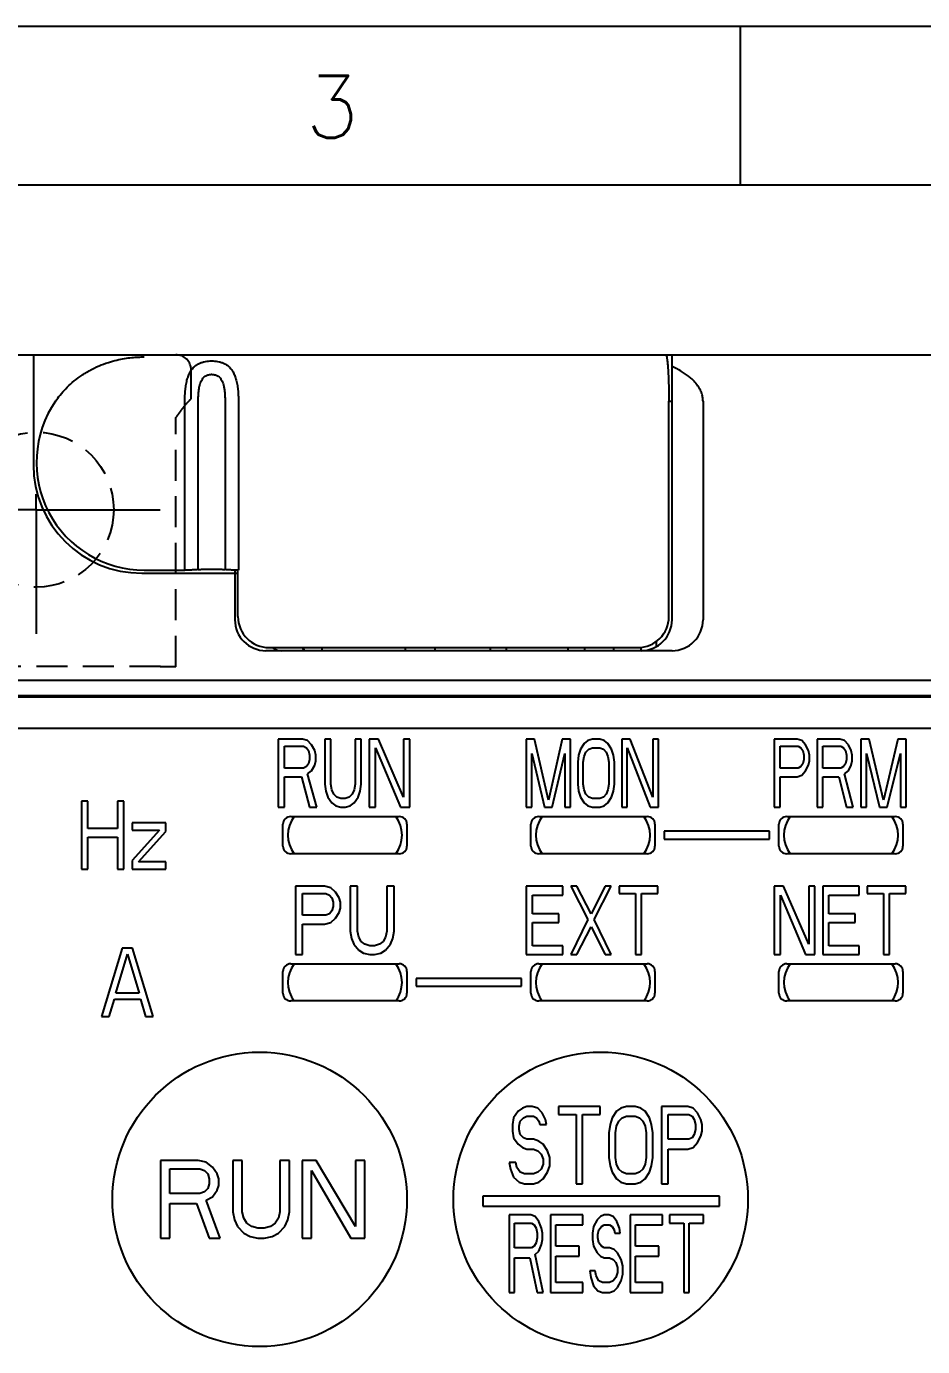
# Model space of a CAD drawing. Header units: millimetres. Extents: x -945625 to 316, y 6 to 533140.
# Drawn here: x -945551.72 to -945522.81, y 532826.52 to 532869.11 of the extents above; entities that cross this region are included whole.
import ezdxf

# ---------------------------------------------------------------- set-up
doc = ezdxf.new("R2010")
doc.units = ezdxf.units.MM
doc.header["$LTSCALE"] = 4
doc.linetypes.add('DASHED', pattern=[0.75, 0.5, -0.25])
doc.linetypes.add('HIDDEN', pattern=[0.375, 0.25, -0.125])
for name, color, linetype in [('10', 4, 'Continuous'), ('11', 7, 'Continuous'), ('12', 3, 'Continuous')]:
    doc.layers.add(name, color=color, linetype=linetype)
doc.styles.get("Standard").update_dxf_attribs({"font": 'simplex.shx', "height": 2, "bigfont": '@extfont2.shx'})

# ---------------------------------------------------------------- blocks, each defined once
blk = doc.blocks.new('KHUNG')
for p, q in [((297, 0), (0, 0)), ((82.595, 0), (82.595, -5.125)), ((297, -5.125), (0, -5.125))]:
    blk.add_line(p, q)
at = {"insert": (68.575, -1.592), "char_height": 2, "attachment_point": 1}
blk.add_mtext_dynamic_manual_height_columns('3', width=5.67685, gutter_width=10, heights=[0], dxfattribs=at)

msp = doc.modelspace()

# ---------------------------------------------------------------- linework, layer by layer
at = {"layer": '10'}
for p, q in [((-945583.946, 532858.518), (-945518.946, 532858.518)), ((-945551.496, 532858.518), (-945551.496, 532854.968)), ((-945530.896, 532849.968), (-945530.896, 532858.518)), ((-945546.612, 532851.568), (-945546.612, 532857.018)), ((-945546.179, 532851.586), (-945546.179, 532857.018)), ((-945545.313, 532857.018), (-945545.313, 532851.586)), ((-945544.88, 532857.018), (-945544.88, 532851.568)), ((-945530.996, 532850.068), (-945530.996, 532857.018)), ((-945530.996, 532857.018), (-945530.896, 532857.018)), ((-945529.896, 532857.018), (-945529.896, 532849.968)), ((-945547.996, 532851.468), (-945544.896, 532851.468)), ((-945547.921, 532851.568), (-945546.612, 532851.568)), ((-945544.996, 532851.569), (-945544.996, 532849.968)), ((-945544.896, 532850.068), (-945544.896, 532851.568)), ((-945531.396, 532849.102), (-945531.396, 532849.268)), ((-945530.896, 532848.968), (-945543.996, 532848.968)), ((-945543.896, 532849.068), (-945531.996, 532849.068)), ((-945542.196, 532849.068), (-945542.196, 532848.968)), ((-945539.496, 532848.968), (-945539.496, 532849.068)), ((-945538.546, 532849.068), (-945538.546, 532848.968)), ((-945536.746, 532848.968), (-945536.746, 532849.068)), ((-945536.246, 532849.068), (-945536.246, 532848.968)), ((-945534.246, 532848.968), (-945534.246, 532849.068)), ((-945533.721, 532849.068), (-945533.721, 532848.968)), ((-945532.771, 532848.968), (-945532.771, 532849.068)), ((-945531.896, 532848.968), (-945531.896, 532849.074))]:
    msp.add_line(p, q, dxfattribs=at)
for centre, radius, start, end in [((-945547.921, 532855.043), 3.475, 145.3651, 270), ((-945547.996, 532854.968), 3.5, 180, 270), ((-945543.996, 532849.968), 1, 180, 270), ((-945543.896, 532850.068), 1, 180, 270), ((-945531.996, 532850.068), 1, 270, 0), ((-945531.896, 532849.968), 1, 270, 0), ((-945530.896, 532849.968), 1, 270, 0), ((-945543.496, 532849.468), 0.5, 233.1521, 270)]:
    msp.add_arc(centre, radius, start, end, dxfattribs=at)
for points, start_tangent, end_tangent in [([(-945531.101, 532858.518), (-945531.087, 532858.505), (-945531.074, 532858.467), (-945531.061, 532858.404), (-945531.048, 532858.317), (-945531.037, 532858.208), (-945531.027, 532858.078), (-945531.018, 532857.931), (-945531.01, 532857.768), (-945531.004, 532857.592), (-945530.999, 532857.406), (-945530.997, 532857.214), (-945530.996, 532857.018)], (1, 0), (0, -1)), ([(-945550.78, 532857.018), (-945550.632, 532857.216), (-945550.454, 532857.417), (-945550.242, 532857.618), (-945549.99, 532857.815), (-945549.694, 532858.002), (-945549.379, 532858.157), (-945549.078, 532858.27), (-945548.805, 532858.346), (-945548.554, 532858.396), (-945548.323, 532858.426), (-945548.111, 532858.441), (-945547.921, 532858.446)], (0.568345, 0.82279), (1, 0)), ([(-945546.612, 532857.018), (-945546.607, 532857.212), (-945546.592, 532857.397), (-945546.567, 532857.571), (-945546.531, 532857.731), (-945546.481, 532857.872), (-945546.419, 532857.993), (-945546.345, 532858.09), (-945546.263, 532858.166), (-945546.174, 532858.222), (-945546.082, 532858.263), (-945545.987, 532858.291), (-945545.891, 532858.308), (-945545.794, 532858.316), (-945545.697, 532858.316), (-945545.6, 532858.308), (-945545.504, 532858.291), (-945545.409, 532858.263), (-945545.317, 532858.222), (-945545.228, 532858.165), (-945545.146, 532858.09), (-945545.073, 532857.992), (-945545.011, 532857.873), (-945544.961, 532857.731), (-945544.924, 532857.571), (-945544.899, 532857.396), (-945544.885, 532857.211), (-945544.88, 532857.018)], (-0.000039, 1), (-0.000039, -1)), ([(-945529.896, 532857.018), (-945529.899, 532857.087), (-945529.909, 532857.156), (-945529.925, 532857.227), (-945529.949, 532857.299), (-945529.981, 532857.372), (-945530.021, 532857.448), (-945530.072, 532857.525), (-945530.136, 532857.606), (-945530.214, 532857.691), (-945530.31, 532857.779), (-945530.424, 532857.868), (-945530.556, 532857.957), (-945530.711, 532858.046), (-945530.896, 532858.136)], (0, 1), (-0.912871, 0.408248)), ([(-945546.179, 532857.018), (-945546.176, 532857.147), (-945546.169, 532857.271), (-945546.157, 532857.387), (-945546.138, 532857.493), (-945546.114, 532857.587), (-945546.082, 532857.668), (-945546.046, 532857.733), (-945546.004, 532857.783), (-945545.96, 532857.821), (-945545.914, 532857.848), (-945545.866, 532857.867), (-945545.818, 532857.878), (-945545.77, 532857.884), (-945545.721, 532857.884), (-945545.673, 532857.878), (-945545.625, 532857.866), (-945545.578, 532857.848), (-945545.531, 532857.821), (-945545.487, 532857.783), (-945545.446, 532857.733), (-945545.409, 532857.668), (-945545.378, 532857.588), (-945545.354, 532857.493), (-945545.335, 532857.387), (-945545.323, 532857.27), (-945545.315, 532857.146), (-945545.313, 532857.018)], (-0.00001, 1), (-0.000009, -1)), ([(-945546.179, 532851.586), (-945546.221, 532851.582), (-945546.272, 532851.578), (-945546.331, 532851.574), (-945546.395, 532851.572), (-945546.465, 532851.57), (-945546.538, 532851.569), (-945546.612, 532851.568)], (-0.992745, -0.120238), (-1, 0)), ([(-945546.179, 532851.586), (-945546.133, 532851.59), (-945546.077, 532851.595), (-945546.013, 532851.598), (-945545.942, 532851.601), (-945545.865, 532851.602), (-945545.786, 532851.603), (-945545.706, 532851.603), (-945545.626, 532851.602), (-945545.55, 532851.601), (-945545.479, 532851.598), (-945545.414, 532851.595), (-945545.359, 532851.59), (-945545.313, 532851.586)], (0.992745, 0.120238), (0.992745, -0.120238)), ([(-945544.896, 532851.568), (-945544.968, 532851.569), (-945545.038, 532851.57), (-945545.105, 532851.572), (-945545.167, 532851.575), (-945545.223, 532851.578), (-945545.272, 532851.582), (-945545.313, 532851.586)], (-0.999997, 0.00224), (-0.992745, 0.120238)), ([(-945544.88, 532851.568), (-945544.888, 532851.568), (-945544.896, 532851.568)], (-1, -0.000001), (-0.999997, 0.002239)), ([(-945542.751, 532848.968), (-945542.778, 532849.009), (-945542.812, 532849.068)], (-0.567593, 0.823309), (-0.467725, 0.883874)), ([(-945542.807, 532849.068), (-945542.755, 532848.992), (-945542.737, 532848.968)], (0.526925, -0.849912), (0.627042, -0.778986))]:
    msp.add_spline(points, degree=3, dxfattribs=dict(at, start_tangent=start_tangent, end_tangent=end_tangent))
at = {"layer": '11'}
for p, q in [((-945583.696, 532848.018), (-945519.446, 532848.018)), ((-945581.696, 532847.518), (-945521.946, 532847.518)), ((-945521.946, 532847.468), (-945581.696, 532847.468)), ((-945581.696, 532846.468), (-945521.946, 532846.468)), ((-945543.596, 532846.118), (-945543.596, 532843.918)), ((-945542.813, 532846.118), (-945543.596, 532846.118)), ((-945542.65, 532846.072), (-945542.813, 532846.118)), ((-945542.096, 532846.118), (-945542.096, 532844.667)), ((-945541.9, 532846.118), (-945542.096, 532846.118)), ((-945541.9, 532844.667), (-945541.9, 532846.118)), ((-945541.118, 532846.118), (-945541.118, 532844.667)), ((-945540.922, 532846.118), (-945541.118, 532846.118)), ((-945540.922, 532844.667), (-945540.922, 532846.118)), ((-945540.661, 532846.118), (-945540.661, 532843.918)), ((-945540.368, 532846.118), (-945540.661, 532846.118)), ((-945539.552, 532844.246), (-945540.368, 532846.118)), ((-945539.552, 532846.118), (-945539.552, 532844.246)), ((-945539.357, 532846.118), (-945539.552, 532846.118)), ((-945539.357, 532843.918), (-945539.357, 532846.118)), ((-945535.596, 532846.118), (-945535.596, 532843.918)), ((-945535.329, 532846.118), (-945535.596, 532846.118)), ((-945534.885, 532844.152), (-945535.329, 532846.118)), ((-945534.441, 532846.118), (-945534.885, 532844.152)), ((-945534.175, 532846.118), (-945534.441, 532846.118)), ((-945534.175, 532843.918), (-945534.175, 532846.118)), ((-945533.464, 532846.118), (-945533.612, 532846.072)), ((-945533.227, 532846.118), (-945533.464, 532846.118)), ((-945533.079, 532846.072), (-945533.227, 532846.118)), ((-945532.25, 532846.118), (-945532.517, 532846.118)), ((-945532.517, 532846.118), (-945532.517, 532843.918)), ((-945531.51, 532844.246), (-945532.25, 532846.118)), ((-945531.333, 532846.118), (-945531.51, 532846.118)), ((-945531.51, 532846.118), (-945531.51, 532844.246)), ((-945531.333, 532843.918), (-945531.333, 532846.118)), ((-945526.861, 532846.118), (-945527.596, 532846.118)), ((-945527.596, 532846.118), (-945527.596, 532843.918)), ((-945526.708, 532846.072), (-945526.861, 532846.118)), ((-945525.484, 532846.118), (-945526.218, 532846.118)), ((-945526.218, 532846.118), (-945526.218, 532843.918)), ((-945525.331, 532846.072), (-945525.484, 532846.118)), ((-945524.535, 532846.118), (-945524.81, 532846.118)), ((-945524.81, 532846.118), (-945524.81, 532843.918)), ((-945524.075, 532844.152), (-945524.535, 532846.118)), ((-945523.616, 532846.118), (-945524.075, 532844.152)), ((-945523.341, 532846.118), (-945523.616, 532846.118)), ((-945523.341, 532843.918), (-945523.341, 532846.118)), ((-945543.4, 532845.182), (-945543.4, 532845.884)), ((-945543.4, 532845.884), (-945542.781, 532845.884)), ((-945542.781, 532845.884), (-945542.683, 532845.837)), ((-945542.683, 532845.837), (-945542.618, 532845.744)), ((-945542.52, 532845.931), (-945542.65, 532846.072)), ((-945542.618, 532845.744), (-945542.585, 532845.603)), ((-945542.422, 532845.744), (-945542.52, 532845.931)), ((-945542.389, 532845.603), (-945542.422, 532845.744)), ((-945540.465, 532843.918), (-945540.465, 532845.837)), ((-945540.465, 532845.837), (-945539.65, 532843.918)), ((-945533.849, 532845.791), (-945533.908, 532845.603)), ((-945533.731, 532845.978), (-945533.849, 532845.791)), ((-945533.612, 532846.072), (-945533.731, 532845.978)), ((-945533.731, 532845.557), (-945533.672, 532845.697)), ((-945533.672, 532845.697), (-945533.583, 532845.791)), ((-945533.583, 532845.791), (-945533.464, 532845.837)), ((-945533.464, 532845.837), (-945533.227, 532845.837)), ((-945533.227, 532845.837), (-945533.109, 532845.791)), ((-945533.109, 532845.791), (-945533.02, 532845.697)), ((-945532.961, 532845.978), (-945533.079, 532846.072)), ((-945533.02, 532845.697), (-945532.961, 532845.557)), ((-945532.843, 532845.791), (-945532.961, 532845.978)), ((-945532.783, 532845.603), (-945532.843, 532845.791)), ((-945532.339, 532843.918), (-945532.339, 532845.837)), ((-945532.339, 532845.837), (-945531.599, 532843.918)), ((-945527.412, 532845.884), (-945526.831, 532845.884)), ((-945527.412, 532845.182), (-945527.412, 532845.884)), ((-945526.831, 532845.884), (-945526.739, 532845.837)), ((-945526.739, 532845.837), (-945526.678, 532845.744)), ((-945526.586, 532845.931), (-945526.708, 532846.072)), ((-945526.678, 532845.744), (-945526.647, 532845.603)), ((-945526.494, 532845.744), (-945526.586, 532845.931)), ((-945526.463, 532845.603), (-945526.494, 532845.744)), ((-945526.035, 532845.884), (-945525.453, 532845.884)), ((-945526.035, 532845.182), (-945526.035, 532845.884)), ((-945525.453, 532845.884), (-945525.361, 532845.837)), ((-945525.361, 532845.837), (-945525.3, 532845.744)), ((-945525.208, 532845.931), (-945525.331, 532846.072)), ((-945525.3, 532845.744), (-945525.269, 532845.603)), ((-945525.116, 532845.744), (-945525.208, 532845.931)), ((-945525.086, 532845.603), (-945525.116, 532845.744)), ((-945542.618, 532845.323), (-945542.683, 532845.229)), ((-945542.585, 532845.463), (-945542.618, 532845.323)), ((-945542.585, 532845.603), (-945542.585, 532845.463)), ((-945542.52, 532845.089), (-945542.422, 532845.276)), ((-945542.422, 532845.276), (-945542.389, 532845.416)), ((-945542.389, 532845.416), (-945542.389, 532845.603)), ((-945535.418, 532843.918), (-945535.418, 532845.65)), ((-945535.418, 532845.65), (-945535.004, 532843.918)), ((-945534.767, 532843.918), (-945534.352, 532845.65)), ((-945534.352, 532845.65), (-945534.352, 532843.918)), ((-945533.908, 532845.603), (-945533.938, 532845.369)), ((-945533.938, 532845.369), (-945533.938, 532844.667)), ((-945533.76, 532845.369), (-945533.731, 532845.557)), ((-945533.76, 532844.667), (-945533.76, 532845.369)), ((-945532.961, 532845.557), (-945532.931, 532845.369)), ((-945532.931, 532845.369), (-945532.931, 532844.667)), ((-945532.754, 532845.369), (-945532.783, 532845.603)), ((-945532.754, 532844.667), (-945532.754, 532845.369)), ((-945526.678, 532845.323), (-945526.739, 532845.229)), ((-945526.647, 532845.463), (-945526.678, 532845.323)), ((-945526.647, 532845.603), (-945526.647, 532845.463)), ((-945526.586, 532845.089), (-945526.494, 532845.276)), ((-945526.494, 532845.276), (-945526.463, 532845.416)), ((-945526.463, 532845.416), (-945526.463, 532845.603)), ((-945525.3, 532845.323), (-945525.361, 532845.229)), ((-945525.269, 532845.463), (-945525.3, 532845.323)), ((-945525.269, 532845.603), (-945525.269, 532845.463)), ((-945525.208, 532845.089), (-945525.116, 532845.276)), ((-945525.116, 532845.276), (-945525.086, 532845.416)), ((-945525.086, 532845.416), (-945525.086, 532845.603)), ((-945524.626, 532843.918), (-945524.626, 532845.65)), ((-945524.626, 532845.65), (-945524.198, 532843.918)), ((-945523.953, 532843.918), (-945523.524, 532845.65)), ((-945523.524, 532845.65), (-945523.524, 532843.918)), ((-945542.781, 532845.182), (-945543.4, 532845.182)), ((-945543.4, 532843.918), (-945543.4, 532844.901)), ((-945543.4, 532844.901), (-945542.846, 532844.901)), ((-945542.846, 532844.901), (-945542.585, 532843.918)), ((-945542.683, 532845.229), (-945542.781, 532845.182)), ((-945542.65, 532844.995), (-945542.52, 532845.089)), ((-945542.357, 532843.918), (-945542.65, 532844.995)), ((-945526.831, 532845.182), (-945527.412, 532845.182)), ((-945527.412, 532844.901), (-945526.861, 532844.901)), ((-945527.412, 532843.918), (-945527.412, 532844.901)), ((-945526.861, 532844.901), (-945526.708, 532844.948)), ((-945526.739, 532845.229), (-945526.831, 532845.182)), ((-945526.708, 532844.948), (-945526.586, 532845.089)), ((-945525.453, 532845.182), (-945526.035, 532845.182)), ((-945526.035, 532844.901), (-945525.514, 532844.901)), ((-945526.035, 532843.918), (-945526.035, 532844.901)), ((-945525.514, 532844.901), (-945525.269, 532843.918)), ((-945525.361, 532845.229), (-945525.453, 532845.182)), ((-945525.331, 532844.995), (-945525.208, 532845.089)), ((-945525.055, 532843.918), (-945525.331, 532844.995)), ((-945542.096, 532844.667), (-945542.063, 532844.433)), ((-945542.063, 532844.433), (-945541.998, 532844.246)), ((-945541.868, 532844.48), (-945541.9, 532844.667)), ((-945541.802, 532844.34), (-945541.868, 532844.48)), ((-945541.15, 532844.48), (-945541.215, 532844.34)), ((-945541.118, 532844.667), (-945541.15, 532844.48)), ((-945541.02, 532844.246), (-945540.955, 532844.433)), ((-945540.955, 532844.433), (-945540.922, 532844.667)), ((-945533.938, 532844.667), (-945533.908, 532844.433)), ((-945533.908, 532844.433), (-945533.849, 532844.246)), ((-945533.731, 532844.48), (-945533.76, 532844.667)), ((-945533.672, 532844.34), (-945533.731, 532844.48)), ((-945532.961, 532844.48), (-945533.02, 532844.34)), ((-945532.931, 532844.667), (-945532.961, 532844.48)), ((-945532.843, 532844.246), (-945532.783, 532844.433)), ((-945532.783, 532844.433), (-945532.754, 532844.667)), ((-945549.946, 532844.118), (-945549.946, 532841.918)), ((-945549.741, 532844.118), (-945549.946, 532844.118)), ((-945549.741, 532843.229), (-945549.741, 532844.118)), ((-945548.787, 532844.118), (-945548.787, 532843.229)), ((-945548.582, 532844.118), (-945548.787, 532844.118)), ((-945548.582, 532841.918), (-945548.582, 532844.118)), ((-945541.998, 532844.246), (-945541.868, 532844.059)), ((-945541.868, 532844.059), (-945541.737, 532843.965)), ((-945541.705, 532844.246), (-945541.802, 532844.34)), ((-945541.574, 532844.199), (-945541.705, 532844.246)), ((-945541.444, 532844.199), (-945541.574, 532844.199)), ((-945541.313, 532844.246), (-945541.444, 532844.199)), ((-945541.215, 532844.34), (-945541.313, 532844.246)), ((-945541.281, 532843.965), (-945541.15, 532844.059)), ((-945541.15, 532844.059), (-945541.02, 532844.246)), ((-945533.849, 532844.246), (-945533.731, 532844.059)), ((-945533.731, 532844.059), (-945533.612, 532843.965)), ((-945533.583, 532844.246), (-945533.672, 532844.34)), ((-945533.464, 532844.199), (-945533.583, 532844.246)), ((-945533.227, 532844.199), (-945533.464, 532844.199)), ((-945533.109, 532844.246), (-945533.227, 532844.199)), ((-945533.02, 532844.34), (-945533.109, 532844.246)), ((-945533.079, 532843.965), (-945532.961, 532844.059)), ((-945532.961, 532844.059), (-945532.843, 532844.246)), ((-945543.596, 532843.918), (-945543.4, 532843.918)), ((-945543.196, 532843.618), (-945539.696, 532843.618)), ((-945542.585, 532843.918), (-945542.357, 532843.918)), ((-945541.737, 532843.965), (-945541.574, 532843.918)), ((-945541.574, 532843.918), (-945541.444, 532843.918)), ((-945541.444, 532843.918), (-945541.281, 532843.965)), ((-945540.661, 532843.918), (-945540.465, 532843.918)), ((-945539.65, 532843.918), (-945539.357, 532843.918)), ((-945535.596, 532843.918), (-945535.418, 532843.918)), ((-945535.196, 532843.618), (-945531.696, 532843.618)), ((-945535.004, 532843.918), (-945534.767, 532843.918)), ((-945534.352, 532843.918), (-945534.175, 532843.918)), ((-945533.612, 532843.965), (-945533.464, 532843.918)), ((-945533.464, 532843.918), (-945533.227, 532843.918)), ((-945533.227, 532843.918), (-945533.079, 532843.965)), ((-945532.517, 532843.918), (-945532.339, 532843.918)), ((-945531.599, 532843.918), (-945531.333, 532843.918)), ((-945527.596, 532843.918), (-945527.412, 532843.918)), ((-945527.196, 532843.618), (-945523.696, 532843.618)), ((-945526.218, 532843.918), (-945526.035, 532843.918)), ((-945525.269, 532843.918), (-945525.055, 532843.918)), ((-945524.81, 532843.918), (-945524.626, 532843.918)), ((-945524.198, 532843.918), (-945523.953, 532843.918)), ((-945523.524, 532843.918), (-945523.341, 532843.918)), ((-945548.787, 532843.229), (-945549.741, 532843.229)), ((-945548.31, 532843.416), (-945548.31, 532843.182)), ((-945547.219, 532843.416), (-945548.31, 532843.416)), ((-945547.423, 532843.182), (-945548.31, 532842.199)), ((-945548.31, 532843.182), (-945547.423, 532843.182)), ((-945548.105, 532842.152), (-945547.219, 532843.135)), ((-945547.219, 532843.135), (-945547.219, 532843.416)), ((-945543.446, 532842.668), (-945543.446, 532843.368)), ((-945539.446, 532843.368), (-945539.446, 532842.668)), ((-945535.446, 532842.668), (-945535.446, 532843.368)), ((-945531.446, 532843.368), (-945531.446, 532842.668)), ((-945527.746, 532843.143), (-945531.146, 532843.143)), ((-945531.146, 532843.143), (-945531.146, 532842.893)), ((-945527.746, 532842.893), (-945527.746, 532843.143)), ((-945527.446, 532842.668), (-945527.446, 532843.368)), ((-945523.446, 532843.368), (-945523.446, 532842.668)), ((-945549.741, 532841.918), (-945549.741, 532842.948)), ((-945549.741, 532842.948), (-945548.787, 532842.948)), ((-945548.787, 532842.948), (-945548.787, 532841.918)), ((-945531.146, 532842.893), (-945527.746, 532842.893)), ((-945539.696, 532842.418), (-945543.196, 532842.418)), ((-945531.696, 532842.418), (-945535.196, 532842.418)), ((-945523.696, 532842.418), (-945527.196, 532842.418)), ((-945549.946, 532841.918), (-945549.741, 532841.918)), ((-945548.787, 532841.918), (-945548.582, 532841.918)), ((-945548.31, 532842.199), (-945548.31, 532841.918)), ((-945548.31, 532841.918), (-945547.219, 532841.918)), ((-945547.219, 532842.152), (-945548.105, 532842.152)), ((-945547.219, 532841.918), (-945547.219, 532842.152)), ((-945543.046, 532841.368), (-945543.046, 532839.168)), ((-945542.102, 532841.368), (-945543.046, 532841.368)), ((-945542.81, 532840.432), (-945542.81, 532841.134)), ((-945542.81, 532841.134), (-945542.063, 532841.134)), ((-945541.905, 532841.322), (-945542.102, 532841.368)), ((-945542.063, 532841.134), (-945541.945, 532841.087)), ((-945541.945, 532841.087), (-945541.866, 532840.994)), ((-945541.748, 532841.181), (-945541.905, 532841.322)), ((-945541.63, 532840.994), (-945541.748, 532841.181)), ((-945541.276, 532841.368), (-945541.276, 532839.917)), ((-945541.04, 532841.368), (-945541.276, 532841.368)), ((-945541.04, 532839.917), (-945541.04, 532841.368)), ((-945539.86, 532841.368), (-945540.096, 532841.368)), ((-945540.096, 532841.368), (-945540.096, 532839.917)), ((-945539.86, 532839.917), (-945539.86, 532841.368)), ((-945534.422, 532841.368), (-945535.596, 532841.368)), ((-945535.596, 532841.368), (-945535.596, 532839.168)), ((-945535.4, 532841.087), (-945534.422, 532841.087)), ((-945535.4, 532840.479), (-945535.4, 532841.087)), ((-945534.422, 532841.087), (-945534.422, 532841.368)), ((-945533.965, 532841.368), (-945534.161, 532841.368)), ((-945534.161, 532841.368), (-945533.607, 532840.292)), ((-945533.509, 532840.479), (-945533.965, 532841.368)), ((-945533.052, 532841.368), (-945533.509, 532840.479)), ((-945533.411, 532840.292), (-945532.857, 532841.368)), ((-945532.857, 532841.368), (-945533.052, 532841.368)), ((-945531.357, 532841.368), (-945532.596, 532841.368)), ((-945532.596, 532841.368), (-945532.596, 532841.134)), ((-945532.596, 532841.134), (-945532.074, 532841.134)), ((-945532.074, 532841.134), (-945532.074, 532839.168)), ((-945531.878, 532841.134), (-945531.357, 532841.134)), ((-945531.878, 532839.168), (-945531.878, 532841.134)), ((-945531.357, 532841.134), (-945531.357, 532841.368)), ((-945527.302, 532841.368), (-945527.596, 532841.368)), ((-945527.596, 532841.368), (-945527.596, 532839.168)), ((-945527.4, 532839.168), (-945527.4, 532841.087)), ((-945527.4, 532841.087), (-945526.585, 532839.168)), ((-945526.487, 532839.496), (-945527.302, 532841.368)), ((-945526.292, 532841.368), (-945526.487, 532841.368)), ((-945526.487, 532841.368), (-945526.487, 532839.496)), ((-945526.292, 532839.168), (-945526.292, 532841.368)), ((-945524.857, 532841.368), (-945526.031, 532841.368)), ((-945526.031, 532841.368), (-945526.031, 532839.168)), ((-945525.835, 532841.087), (-945524.857, 532841.087)), ((-945525.835, 532840.479), (-945525.835, 532841.087)), ((-945524.857, 532841.087), (-945524.857, 532841.368)), ((-945523.357, 532841.368), (-945524.596, 532841.368)), ((-945524.596, 532841.368), (-945524.596, 532841.134)), ((-945524.596, 532841.134), (-945524.074, 532841.134)), ((-945524.074, 532841.134), (-945524.074, 532839.168)), ((-945523.878, 532841.134), (-945523.357, 532841.134)), ((-945523.878, 532839.168), (-945523.878, 532841.134)), ((-945523.357, 532841.134), (-945523.357, 532841.368)), ((-945541.866, 532840.994), (-945541.827, 532840.853)), ((-945541.827, 532840.713), (-945541.866, 532840.573)), ((-945541.827, 532840.853), (-945541.827, 532840.713)), ((-945541.591, 532840.853), (-945541.63, 532840.994)), ((-945541.63, 532840.526), (-945541.591, 532840.666)), ((-945541.591, 532840.666), (-945541.591, 532840.853)), ((-945542.063, 532840.432), (-945542.81, 532840.432)), ((-945542.81, 532839.168), (-945542.81, 532840.151)), ((-945542.81, 532840.151), (-945542.102, 532840.151)), ((-945542.102, 532840.151), (-945541.905, 532840.198)), ((-945541.945, 532840.479), (-945542.063, 532840.432)), ((-945541.866, 532840.573), (-945541.945, 532840.479)), ((-945541.905, 532840.198), (-945541.748, 532840.339)), ((-945541.748, 532840.339), (-945541.63, 532840.526)), ((-945534.552, 532840.479), (-945535.4, 532840.479)), ((-945535.4, 532840.198), (-945534.552, 532840.198)), ((-945535.4, 532839.449), (-945535.4, 532840.198)), ((-945534.552, 532840.198), (-945534.552, 532840.479)), ((-945533.607, 532840.292), (-945534.161, 532839.168)), ((-945532.857, 532839.168), (-945533.411, 532840.292)), ((-945524.987, 532840.479), (-945525.835, 532840.479)), ((-945525.835, 532840.198), (-945524.987, 532840.198)), ((-945525.835, 532839.449), (-945525.835, 532840.198)), ((-945524.987, 532840.198), (-945524.987, 532840.479)), ((-945541.276, 532839.917), (-945541.237, 532839.683)), ((-945541.001, 532839.73), (-945541.04, 532839.917)), ((-945540.922, 532839.59), (-945541.001, 532839.73)), ((-945540.136, 532839.73), (-945540.214, 532839.59)), ((-945540.096, 532839.917), (-945540.136, 532839.73)), ((-945539.9, 532839.683), (-945539.86, 532839.917)), ((-945533.965, 532839.168), (-945533.509, 532840.058)), ((-945533.509, 532840.058), (-945533.052, 532839.168)), ((-945548.629, 532839.368), (-945549.296, 532837.168)), ((-945548.296, 532839.368), (-945548.629, 532839.368)), ((-945547.629, 532837.168), (-945548.296, 532839.368)), ((-945541.237, 532839.683), (-945541.158, 532839.496)), ((-945541.158, 532839.496), (-945541.001, 532839.309)), ((-945541.001, 532839.309), (-945540.844, 532839.215)), ((-945540.804, 532839.496), (-945540.922, 532839.59)), ((-945540.647, 532839.449), (-945540.804, 532839.496)), ((-945540.49, 532839.449), (-945540.647, 532839.449)), ((-945540.332, 532839.496), (-945540.49, 532839.449)), ((-945540.214, 532839.59), (-945540.332, 532839.496)), ((-945540.293, 532839.215), (-945540.136, 532839.309)), ((-945540.136, 532839.309), (-945539.978, 532839.496)), ((-945539.978, 532839.496), (-945539.9, 532839.683)), ((-945534.422, 532839.449), (-945535.4, 532839.449)), ((-945534.422, 532839.168), (-945534.422, 532839.449)), ((-945524.857, 532839.449), (-945525.835, 532839.449)), ((-945524.857, 532839.168), (-945524.857, 532839.449)), ((-945548.838, 532837.917), (-945548.463, 532839.181)), ((-945548.463, 532839.181), (-945548.088, 532837.917)), ((-945543.046, 532839.168), (-945542.81, 532839.168)), ((-945540.844, 532839.215), (-945540.647, 532839.168)), ((-945540.647, 532839.168), (-945540.49, 532839.168)), ((-945540.49, 532839.168), (-945540.293, 532839.215)), ((-945535.596, 532839.168), (-945534.422, 532839.168)), ((-945534.161, 532839.168), (-945533.965, 532839.168)), ((-945533.052, 532839.168), (-945532.857, 532839.168)), ((-945532.074, 532839.168), (-945531.878, 532839.168)), ((-945527.596, 532839.168), (-945527.4, 532839.168)), ((-945526.585, 532839.168), (-945526.292, 532839.168)), ((-945526.031, 532839.168), (-945524.857, 532839.168)), ((-945524.074, 532839.168), (-945523.878, 532839.168)), ((-945543.446, 532837.918), (-945543.446, 532838.618)), ((-945543.196, 532838.868), (-945539.696, 532838.868)), ((-945539.446, 532838.618), (-945539.446, 532837.918)), ((-945535.446, 532837.918), (-945535.446, 532838.618)), ((-945535.196, 532838.868), (-945531.696, 532838.868)), ((-945531.446, 532838.618), (-945531.446, 532837.918)), ((-945527.446, 532837.918), (-945527.446, 532838.618)), ((-945527.196, 532838.868), (-945523.696, 532838.868)), ((-945523.446, 532838.618), (-945523.446, 532837.918)), ((-945535.746, 532838.393), (-945539.146, 532838.393)), ((-945539.146, 532838.393), (-945539.146, 532838.143)), ((-945539.146, 532838.143), (-945535.746, 532838.143)), ((-945535.746, 532838.143), (-945535.746, 532838.393)), ((-945549.046, 532837.168), (-945548.879, 532837.73)), ((-945548.879, 532837.73), (-945548.046, 532837.73)), ((-945548.088, 532837.917), (-945548.838, 532837.917)), ((-945548.046, 532837.73), (-945547.879, 532837.168)), ((-945539.696, 532837.668), (-945543.196, 532837.668)), ((-945531.696, 532837.668), (-945535.196, 532837.668)), ((-945523.696, 532837.668), (-945527.196, 532837.668)), ((-945549.296, 532837.168), (-945549.046, 532837.168)), ((-945547.879, 532837.168), (-945547.629, 532837.168)), ((-945535.722, 532834.215), (-945535.863, 532834.109)), ((-945535.581, 532834.268), (-945535.722, 532834.215)), ((-945535.404, 532834.268), (-945535.581, 532834.268)), ((-945535.227, 532834.215), (-945535.404, 532834.268)), ((-945535.086, 532834.056), (-945535.227, 532834.215)), ((-945533.214, 532834.268), (-945534.556, 532834.268)), ((-945534.556, 532834.268), (-945534.556, 532834.002)), ((-945533.214, 532834.002), (-945533.214, 532834.268)), ((-945532.543, 532834.215), (-945532.684, 532834.109)), ((-945532.366, 532834.268), (-945532.543, 532834.215)), ((-945532.083, 532834.268), (-945532.366, 532834.268)), ((-945531.907, 532834.215), (-945532.083, 532834.268)), ((-945531.765, 532834.109), (-945531.907, 532834.215)), ((-945530.388, 532834.268), (-945531.236, 532834.268)), ((-945531.236, 532834.268), (-945531.236, 532831.768)), ((-945530.211, 532834.215), (-945530.388, 532834.268)), ((-945530.07, 532834.056), (-945530.211, 532834.215)), ((-945536.005, 532833.896), (-945536.04, 532833.683)), ((-945535.863, 532834.109), (-945536.005, 532833.896)), ((-945535.828, 532833.63), (-945535.793, 532833.79)), ((-945535.793, 532833.79), (-945535.687, 532833.896)), ((-945535.687, 532833.896), (-945535.581, 532833.949)), ((-945535.581, 532833.949), (-945535.369, 532833.949)), ((-945535.369, 532833.949), (-945535.263, 532833.896)), ((-945535.263, 532833.896), (-945535.192, 532833.79)), ((-945535.192, 532833.79), (-945535.157, 532833.683)), ((-945534.98, 532833.843), (-945535.086, 532834.056)), ((-945534.945, 532833.683), (-945534.98, 532833.843)), ((-945534.556, 532834.002), (-945533.991, 532834.002)), ((-945533.991, 532834.002), (-945533.991, 532831.768)), ((-945533.779, 532834.002), (-945533.214, 532834.002)), ((-945533.779, 532831.768), (-945533.779, 532834.002)), ((-945532.825, 532833.896), (-945532.896, 532833.683)), ((-945532.684, 532834.109), (-945532.825, 532833.896)), ((-945532.684, 532833.63), (-945532.613, 532833.79)), ((-945532.613, 532833.79), (-945532.507, 532833.896)), ((-945532.507, 532833.896), (-945532.366, 532833.949)), ((-945532.366, 532833.949), (-945532.083, 532833.949)), ((-945532.083, 532833.949), (-945531.942, 532833.896)), ((-945531.942, 532833.896), (-945531.836, 532833.79)), ((-945531.836, 532833.79), (-945531.765, 532833.63)), ((-945531.624, 532833.896), (-945531.765, 532834.109)), ((-945531.553, 532833.683), (-945531.624, 532833.896)), ((-945531.024, 532834.002), (-945530.352, 532834.002)), ((-945531.024, 532833.205), (-945531.024, 532834.002)), ((-945530.352, 532834.002), (-945530.246, 532833.949)), ((-945530.246, 532833.949), (-945530.176, 532833.843)), ((-945530.176, 532833.843), (-945530.14, 532833.683)), ((-945529.964, 532833.843), (-945530.07, 532834.056)), ((-945529.928, 532833.683), (-945529.964, 532833.843)), ((-945536.04, 532833.683), (-945536.04, 532833.47)), ((-945536.04, 532833.47), (-945536.005, 532833.258)), ((-945535.828, 532833.524), (-945535.828, 532833.63)), ((-945535.793, 532833.364), (-945535.828, 532833.524)), ((-945535.687, 532833.258), (-945535.793, 532833.364)), ((-945535.157, 532833.683), (-945534.945, 532833.683)), ((-945532.896, 532833.683), (-945532.931, 532833.417)), ((-945532.931, 532833.417), (-945532.931, 532832.619)), ((-945532.719, 532833.417), (-945532.684, 532833.63)), ((-945532.719, 532832.619), (-945532.719, 532833.417)), ((-945531.765, 532833.63), (-945531.73, 532833.417)), ((-945531.73, 532833.417), (-945531.73, 532832.619)), ((-945531.518, 532833.417), (-945531.553, 532833.683)), ((-945531.518, 532832.619), (-945531.518, 532833.417)), ((-945530.176, 532833.364), (-945530.246, 532833.258)), ((-945530.14, 532833.524), (-945530.176, 532833.364)), ((-945530.14, 532833.683), (-945530.14, 532833.524)), ((-945529.964, 532833.311), (-945529.928, 532833.47)), ((-945529.928, 532833.47), (-945529.928, 532833.683)), ((-945536.005, 532833.258), (-945535.863, 532833.045)), ((-945535.863, 532833.045), (-945535.722, 532832.939)), ((-945535.722, 532832.939), (-945535.581, 532832.885)), ((-945535.581, 532833.205), (-945535.687, 532833.258)), ((-945535.369, 532833.205), (-945535.581, 532833.205)), ((-945535.192, 532833.151), (-945535.369, 532833.205)), ((-945535.051, 532833.045), (-945535.192, 532833.151)), ((-945534.909, 532832.832), (-945535.051, 532833.045)), ((-945530.352, 532833.205), (-945531.024, 532833.205)), ((-945530.388, 532832.885), (-945530.211, 532832.939)), ((-945530.246, 532833.258), (-945530.352, 532833.205)), ((-945530.211, 532832.939), (-945530.07, 532833.098)), ((-945530.07, 532833.098), (-945529.964, 532833.311)), ((-945546.178, 532832.518), (-945547.396, 532832.518)), ((-945547.396, 532832.518), (-945547.396, 532830.018)), ((-945545.925, 532832.465), (-945546.178, 532832.518)), ((-945544.758, 532832.518), (-945545.063, 532832.518)), ((-945545.063, 532832.518), (-945545.063, 532830.869)), ((-945544.758, 532830.869), (-945544.758, 532832.518)), ((-945543.236, 532832.518), (-945543.541, 532832.518)), ((-945543.541, 532832.518), (-945543.541, 532830.869)), ((-945543.236, 532830.869), (-945543.236, 532832.518)), ((-945542.374, 532832.518), (-945542.831, 532832.518)), ((-945542.831, 532832.518), (-945542.831, 532830.018)), ((-945541.106, 532830.391), (-945542.374, 532832.518)), ((-945540.802, 532832.518), (-945541.106, 532832.518)), ((-945541.106, 532832.518), (-945541.106, 532830.391)), ((-945540.802, 532830.018), (-945540.802, 532832.518)), ((-945535.581, 532832.885), (-945535.369, 532832.885)), ((-945535.369, 532832.885), (-945535.227, 532832.832)), ((-945535.227, 532832.832), (-945535.121, 532832.726)), ((-945535.121, 532832.726), (-945535.051, 532832.566)), ((-945535.051, 532832.566), (-945535.051, 532832.407)), ((-945534.839, 532832.619), (-945534.909, 532832.832)), ((-945534.839, 532832.353), (-945534.839, 532832.619)), ((-945532.931, 532832.619), (-945532.896, 532832.353)), ((-945532.684, 532832.407), (-945532.719, 532832.619)), ((-945531.73, 532832.619), (-945531.765, 532832.407)), ((-945531.553, 532832.353), (-945531.518, 532832.619)), ((-945531.024, 532832.885), (-945530.388, 532832.885)), ((-945531.024, 532831.768), (-945531.024, 532832.885)), ((-945547.092, 532832.252), (-945546.128, 532832.252)), ((-945547.092, 532831.455), (-945547.092, 532832.252)), ((-945546.128, 532832.252), (-945545.976, 532832.199)), ((-945545.976, 532832.199), (-945545.874, 532832.093)), ((-945545.722, 532832.306), (-945545.925, 532832.465)), ((-945545.874, 532832.093), (-945545.823, 532831.933)), ((-945545.57, 532832.093), (-945545.722, 532832.306)), ((-945545.519, 532831.933), (-945545.57, 532832.093)), ((-945542.526, 532830.018), (-945542.526, 532832.199)), ((-945542.526, 532832.199), (-945541.258, 532830.018)), ((-945535.934, 532832.46), (-945536.146, 532832.46)), ((-945536.146, 532832.46), (-945536.111, 532832.247)), ((-945536.111, 532832.247), (-945536.005, 532831.981)), ((-945535.899, 532832.3), (-945535.934, 532832.46)), ((-945535.793, 532832.141), (-945535.899, 532832.3)), ((-945535.651, 532832.087), (-945535.793, 532832.141)), ((-945535.369, 532832.087), (-945535.651, 532832.087)), ((-945535.227, 532832.141), (-945535.369, 532832.087)), ((-945535.121, 532832.247), (-945535.227, 532832.141)), ((-945535.051, 532832.407), (-945535.121, 532832.247)), ((-945535.051, 532831.928), (-945534.909, 532832.141)), ((-945534.909, 532832.141), (-945534.839, 532832.353)), ((-945532.896, 532832.353), (-945532.825, 532832.141)), ((-945532.825, 532832.141), (-945532.684, 532831.928)), ((-945532.613, 532832.247), (-945532.684, 532832.407)), ((-945532.507, 532832.141), (-945532.613, 532832.247)), ((-945532.366, 532832.087), (-945532.507, 532832.141)), ((-945532.083, 532832.087), (-945532.366, 532832.087)), ((-945531.942, 532832.141), (-945532.083, 532832.087)), ((-945531.836, 532832.247), (-945531.942, 532832.141)), ((-945531.765, 532832.407), (-945531.836, 532832.247)), ((-945531.765, 532831.928), (-945531.624, 532832.141)), ((-945531.624, 532832.141), (-945531.553, 532832.353)), ((-945545.823, 532831.774), (-945545.874, 532831.614)), ((-945545.823, 532831.933), (-945545.823, 532831.774)), ((-945545.57, 532831.561), (-945545.519, 532831.72)), ((-945545.519, 532831.72), (-945545.519, 532831.933)), ((-945536.005, 532831.981), (-945535.828, 532831.822)), ((-945535.828, 532831.822), (-945535.651, 532831.768)), ((-945535.651, 532831.768), (-945535.369, 532831.768)), ((-945535.369, 532831.768), (-945535.192, 532831.822)), ((-945535.192, 532831.822), (-945535.051, 532831.928)), ((-945533.991, 532831.768), (-945533.779, 532831.768)), ((-945532.684, 532831.928), (-945532.543, 532831.822)), ((-945532.543, 532831.822), (-945532.366, 532831.768)), ((-945532.366, 532831.768), (-945532.083, 532831.768)), ((-945532.083, 532831.768), (-945531.907, 532831.822)), ((-945531.907, 532831.822), (-945531.765, 532831.928)), ((-945531.236, 532831.768), (-945531.024, 532831.768)), ((-945546.128, 532831.455), (-945547.092, 532831.455)), ((-945545.976, 532831.508), (-945546.128, 532831.455)), ((-945545.874, 532831.614), (-945545.976, 532831.508)), ((-945545.925, 532831.242), (-945545.722, 532831.348)), ((-945545.468, 532830.018), (-945545.925, 532831.242)), ((-945545.722, 532831.348), (-945545.57, 532831.561)), ((-945529.36, 532831.373), (-945536.996, 532831.373)), ((-945536.996, 532831.373), (-945536.996, 532831.053)), ((-945529.36, 532831.053), (-945529.36, 532831.373)), ((-945547.092, 532831.135), (-945546.229, 532831.135)), ((-945547.092, 532830.018), (-945547.092, 532831.135)), ((-945546.229, 532831.135), (-945545.823, 532830.018)), ((-945545.063, 532830.869), (-945545.012, 532830.603)), ((-945544.707, 532830.657), (-945544.758, 532830.869)), ((-945543.541, 532830.869), (-945543.592, 532830.657)), ((-945543.287, 532830.603), (-945543.236, 532830.869)), ((-945536.996, 532831.053), (-945529.36, 532831.053)), ((-945545.012, 532830.603), (-945544.91, 532830.391)), ((-945544.91, 532830.391), (-945544.707, 532830.178)), ((-945544.606, 532830.497), (-945544.707, 532830.657)), ((-945544.454, 532830.391), (-945544.606, 532830.497)), ((-945544.251, 532830.337), (-945544.454, 532830.391)), ((-945543.845, 532830.391), (-945544.048, 532830.337)), ((-945543.693, 532830.497), (-945543.845, 532830.391)), ((-945543.592, 532830.657), (-945543.693, 532830.497)), ((-945543.592, 532830.178), (-945543.389, 532830.391)), ((-945543.389, 532830.391), (-945543.287, 532830.603)), ((-945535.453, 532830.768), (-945536.146, 532830.768)), ((-945536.146, 532830.768), (-945536.146, 532828.268)), ((-945535.973, 532830.502), (-945535.424, 532830.502)), ((-945535.973, 532829.705), (-945535.973, 532830.502)), ((-945535.308, 532830.715), (-945535.453, 532830.768)), ((-945535.424, 532830.502), (-945535.337, 532830.449)), ((-945535.337, 532830.449), (-945535.279, 532830.343)), ((-945535.193, 532830.556), (-945535.308, 532830.715)), ((-945535.106, 532830.343), (-945535.193, 532830.556)), ((-945533.777, 532830.768), (-945534.817, 532830.768)), ((-945534.817, 532830.768), (-945534.817, 532828.268)), ((-945534.644, 532830.449), (-945533.777, 532830.449)), ((-945534.644, 532829.758), (-945534.644, 532830.449)), ((-945533.777, 532830.449), (-945533.777, 532830.768)), ((-945533.43, 532830.396), (-945533.459, 532830.183)), ((-945533.315, 532830.609), (-945533.43, 532830.396)), ((-945533.199, 532830.715), (-945533.315, 532830.609)), ((-945533.257, 532830.29), (-945533.17, 532830.396)), ((-945533.084, 532830.768), (-945533.199, 532830.715)), ((-945533.17, 532830.396), (-945533.084, 532830.449)), ((-945532.939, 532830.768), (-945533.084, 532830.768)), ((-945533.084, 532830.449), (-945532.91, 532830.449)), ((-945532.795, 532830.715), (-945532.939, 532830.768)), ((-945532.91, 532830.449), (-945532.824, 532830.396)), ((-945532.824, 532830.396), (-945532.766, 532830.29)), ((-945532.679, 532830.556), (-945532.795, 532830.715)), ((-945532.593, 532830.343), (-945532.679, 532830.556)), ((-945531.206, 532830.768), (-945532.246, 532830.768)), ((-945532.246, 532830.768), (-945532.246, 532828.268)), ((-945532.073, 532830.449), (-945531.206, 532830.449)), ((-945532.073, 532829.758), (-945532.073, 532830.449)), ((-945531.206, 532830.449), (-945531.206, 532830.768)), ((-945529.877, 532830.768), (-945530.975, 532830.768)), ((-945530.975, 532830.768), (-945530.975, 532830.502)), ((-945530.975, 532830.502), (-945530.513, 532830.502)), ((-945530.513, 532830.502), (-945530.513, 532828.268)), ((-945530.339, 532830.502), (-945529.877, 532830.502)), ((-945530.339, 532828.268), (-945530.339, 532830.502)), ((-945529.877, 532830.502), (-945529.877, 532830.768)), ((-945547.396, 532830.018), (-945547.092, 532830.018)), ((-945545.823, 532830.018), (-945545.468, 532830.018)), ((-945544.707, 532830.178), (-945544.505, 532830.072)), ((-945544.505, 532830.072), (-945544.251, 532830.018)), ((-945544.048, 532830.337), (-945544.251, 532830.337)), ((-945544.251, 532830.018), (-945544.048, 532830.018)), ((-945544.048, 532830.018), (-945543.794, 532830.072)), ((-945543.794, 532830.072), (-945543.592, 532830.178)), ((-945542.831, 532830.018), (-945542.526, 532830.018)), ((-945541.258, 532830.018), (-945540.802, 532830.018)), ((-945535.279, 532830.343), (-945535.25, 532830.183)), ((-945535.25, 532830.024), (-945535.279, 532829.864)), ((-945535.25, 532830.183), (-945535.25, 532830.024)), ((-945535.077, 532830.183), (-945535.106, 532830.343)), ((-945535.106, 532829.811), (-945535.077, 532829.97)), ((-945535.077, 532829.97), (-945535.077, 532830.183)), ((-945533.459, 532830.183), (-945533.459, 532829.97)), ((-945533.459, 532829.97), (-945533.43, 532829.758)), ((-945533.286, 532830.13), (-945533.257, 532830.29)), ((-945533.286, 532830.024), (-945533.286, 532830.13)), ((-945533.257, 532829.864), (-945533.286, 532830.024)), ((-945532.766, 532830.29), (-945532.737, 532830.183)), ((-945532.737, 532830.183), (-945532.564, 532830.183)), ((-945532.564, 532830.183), (-945532.593, 532830.343)), ((-945535.424, 532829.705), (-945535.973, 532829.705)), ((-945535.337, 532829.758), (-945535.424, 532829.705)), ((-945535.279, 532829.864), (-945535.337, 532829.758)), ((-945535.308, 532829.492), (-945535.193, 532829.598)), ((-945535.193, 532829.598), (-945535.106, 532829.811)), ((-945533.893, 532829.758), (-945534.644, 532829.758)), ((-945533.893, 532829.439), (-945533.893, 532829.758)), ((-945533.43, 532829.758), (-945533.315, 532829.545)), ((-945533.315, 532829.545), (-945533.199, 532829.439)), ((-945533.17, 532829.758), (-945533.257, 532829.864)), ((-945533.084, 532829.705), (-945533.17, 532829.758)), ((-945532.91, 532829.705), (-945533.084, 532829.705)), ((-945532.766, 532829.651), (-945532.91, 532829.705)), ((-945532.65, 532829.545), (-945532.766, 532829.651)), ((-945532.535, 532829.332), (-945532.65, 532829.545)), ((-945531.321, 532829.758), (-945532.073, 532829.758)), ((-945531.321, 532829.439), (-945531.321, 532829.758)), ((-945535.973, 532829.385), (-945535.481, 532829.385)), ((-945535.973, 532828.268), (-945535.973, 532829.385)), ((-945535.481, 532829.385), (-945535.25, 532828.268)), ((-945535.048, 532828.268), (-945535.308, 532829.492)), ((-945534.644, 532829.439), (-945533.893, 532829.439)), ((-945534.644, 532828.587), (-945534.644, 532829.439)), ((-945533.199, 532829.439), (-945533.084, 532829.385)), ((-945533.084, 532829.385), (-945532.91, 532829.385)), ((-945532.91, 532829.385), (-945532.795, 532829.332)), ((-945532.795, 532829.332), (-945532.708, 532829.226)), ((-945532.708, 532829.226), (-945532.65, 532829.066)), ((-945532.477, 532829.119), (-945532.535, 532829.332)), ((-945532.477, 532828.853), (-945532.477, 532829.119)), ((-945532.073, 532829.439), (-945531.321, 532829.439)), ((-945532.073, 532828.587), (-945532.073, 532829.439)), ((-945533.373, 532828.96), (-945533.546, 532828.96)), ((-945533.546, 532828.96), (-945533.517, 532828.747)), ((-945533.517, 532828.747), (-945533.43, 532828.481)), ((-945533.344, 532828.8), (-945533.373, 532828.96)), ((-945533.257, 532828.641), (-945533.344, 532828.8)), ((-945532.708, 532828.747), (-945532.795, 532828.641)), ((-945532.65, 532828.907), (-945532.708, 532828.747)), ((-945532.65, 532829.066), (-945532.65, 532828.907)), ((-945532.535, 532828.641), (-945532.477, 532828.853)), ((-945536.146, 532828.268), (-945535.973, 532828.268)), ((-945535.25, 532828.268), (-945535.048, 532828.268)), ((-945534.817, 532828.268), (-945533.777, 532828.268)), ((-945533.777, 532828.587), (-945534.644, 532828.587)), ((-945533.777, 532828.268), (-945533.777, 532828.587)), ((-945533.43, 532828.481), (-945533.286, 532828.322)), ((-945533.286, 532828.322), (-945533.141, 532828.268)), ((-945533.141, 532828.587), (-945533.257, 532828.641)), ((-945532.91, 532828.587), (-945533.141, 532828.587)), ((-945533.141, 532828.268), (-945532.91, 532828.268)), ((-945532.795, 532828.641), (-945532.91, 532828.587)), ((-945532.91, 532828.268), (-945532.766, 532828.322)), ((-945532.766, 532828.322), (-945532.65, 532828.428)), ((-945532.65, 532828.428), (-945532.535, 532828.641)), ((-945532.246, 532828.268), (-945531.206, 532828.268)), ((-945531.206, 532828.587), (-945532.073, 532828.587)), ((-945531.206, 532828.268), (-945531.206, 532828.587)), ((-945530.513, 532828.268), (-945530.339, 532828.268))]:
    msp.add_line(p, q, dxfattribs=at)
for centre in [(-945544.196, 532831.268), (-945533.196, 532831.268)]:
    msp.add_circle(centre, 4.75, dxfattribs=at)
for centre, radius, start, end in [((-945543.196, 532843.368), 0.25, 90, 180), ((-945542.296, 532843.018), 0.992, 142.7609, 217.2391), ((-945540.596, 532843.018), 0.992, 322.7609, 37.2391), ((-945539.696, 532843.368), 0.25, 0, 90), ((-945535.196, 532843.368), 0.25, 90, 180), ((-945534.296, 532843.018), 0.992, 142.7609, 217.2391), ((-945532.596, 532843.018), 0.992, 322.7609, 37.2391), ((-945531.696, 532843.368), 0.25, 0, 90), ((-945527.196, 532843.368), 0.25, 90, 180), ((-945526.296, 532843.018), 0.992, 142.7609, 217.2391), ((-945524.596, 532843.018), 0.992, 322.7609, 37.2391), ((-945523.696, 532843.368), 0.25, 0, 90), ((-945543.196, 532842.668), 0.25, 180, 270), ((-945539.696, 532842.668), 0.25, 270, 0), ((-945535.196, 532842.668), 0.25, 180, 270), ((-945531.696, 532842.668), 0.25, 270, 0), ((-945527.196, 532842.668), 0.25, 180, 270), ((-945523.696, 532842.668), 0.25, 270, 0), ((-945543.196, 532838.618), 0.25, 90, 180), ((-945542.296, 532838.268), 0.992, 142.7609, 217.2391), ((-945540.596, 532838.268), 0.992, 322.7609, 37.2391), ((-945539.696, 532838.618), 0.25, 0, 90), ((-945535.196, 532838.618), 0.25, 90, 180), ((-945534.296, 532838.268), 0.992, 142.7609, 217.2391), ((-945532.596, 532838.268), 0.992, 322.7609, 37.2391), ((-945531.696, 532838.618), 0.25, 0, 90), ((-945527.196, 532838.618), 0.25, 90, 180), ((-945526.296, 532838.268), 0.992, 142.7609, 217.2391), ((-945524.596, 532838.268), 0.992, 322.7609, 37.2391), ((-945523.696, 532838.618), 0.25, 0, 90), ((-945543.196, 532837.918), 0.25, 180, 270), ((-945539.696, 532837.918), 0.25, 270, 0), ((-945535.196, 532837.918), 0.25, 180, 270), ((-945531.696, 532837.918), 0.25, 270, 0), ((-945527.196, 532837.918), 0.25, 180, 270), ((-945523.696, 532837.918), 0.25, 270, 0)]:
    msp.add_arc(centre, radius, start, end, dxfattribs=at)
at = {"layer": '12', "linetype": 'HIDDEN'}
for p, q in [((-945546.405, 532857.097), (-945546.405, 532858.018)), ((-945546.896, 532848.452), (-945546.896, 532856.488)), ((-945547.396, 532848.461), (-945555.413, 532848.461)), ((-945546.896, 532848.452), (-945547.409, 532848.452))]:
    msp.add_line(p, q, dxfattribs=at)
at = {"layer": '12'}
for q in [(-945551.405, 532854.018), (-945555.405, 532853.518), (-945551.405, 532849.518), (-945547.405, 532853.518)]:
    msp.add_line((-945551.405, 532853.518), q, dxfattribs=at)
at = {"layer": '12', "linetype": 'HIDDEN'}
msp.add_circle((-945551.405, 532853.518), 2.5, dxfattribs=at)
msp.add_arc((-945546.905, 532858.018), 0.5, 0, 90, dxfattribs=at)
at = {"layer": '12', "linetype": 'HIDDEN', "start_tangent": (0.577297, 0.816534), "end_tangent": (0.724932, 0.68882)}
msp.add_spline([(-945546.896, 532856.488), (-945546.789, 532856.639), (-945546.687, 532856.776), (-945546.591, 532856.898), (-945546.497, 532857.004), (-945546.405, 532857.097)], degree=3, dxfattribs=at)

# ---------------------------------------------------------------- block references
at = {"linetype": 'DASHED', "ltscale": 0.5}
msp.add_blockref('KHUNG', (-945611.293, 532869.109), dxfattribs=at)

doc.saveas('drawing.dxf')
